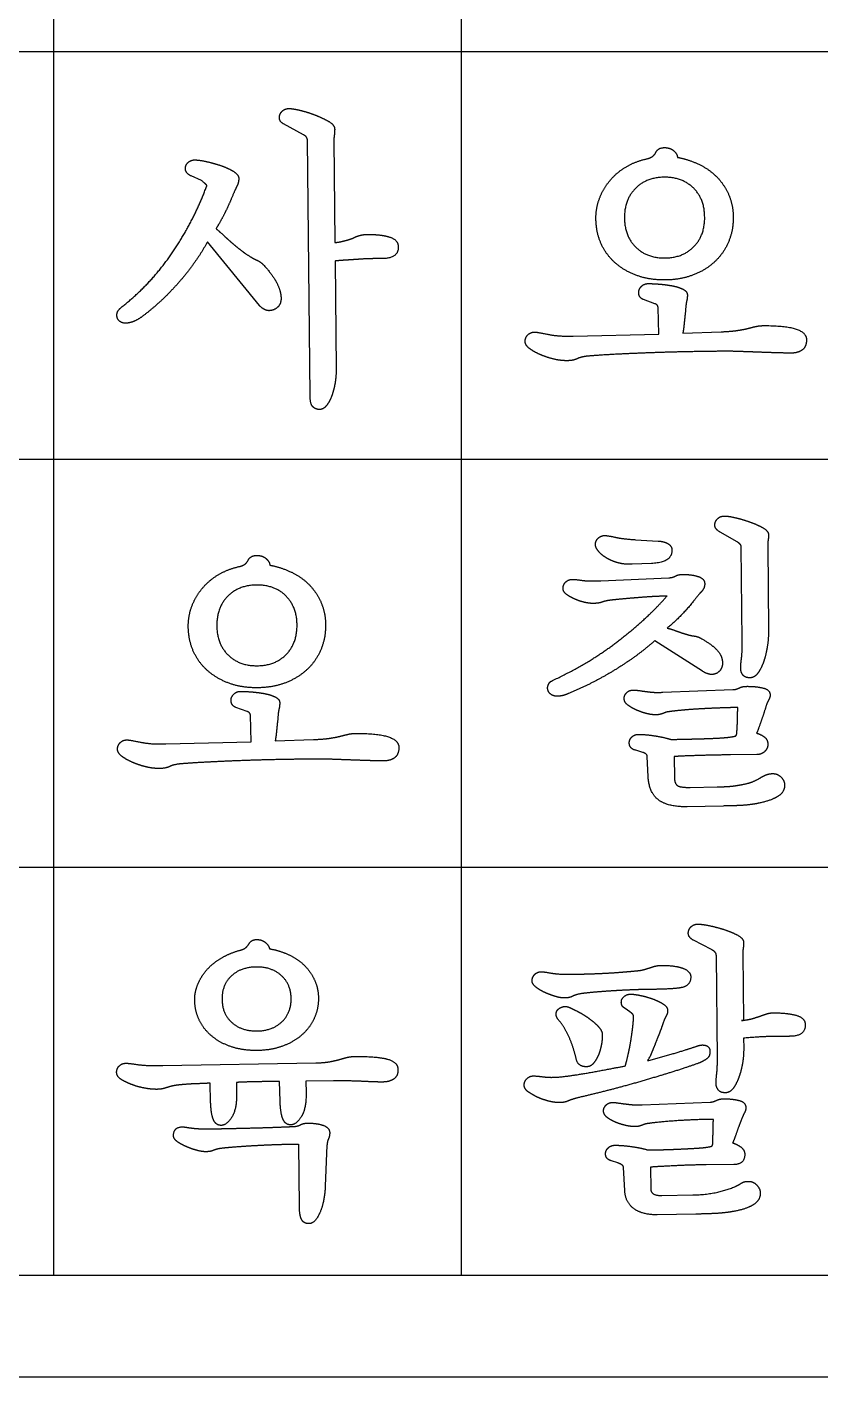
# Model space of a CAD drawing. Header units: millimetres. Extents: x -5 to 270, y -5 to 125.
# Drawn here: x 58.7 to 97.6, y -5 to 61.2 of the extents above; entities that cross this region are included whole.
import ezdxf

# ---------------------------------------------------------------- set-up
doc = ezdxf.new("R2010")
doc.units = ezdxf.units.MM
doc.layers.get('0').update_dxf_attribs({"linetype": 'CONTINUOUS'})

msp = doc.modelspace()

# ---------------------------------------------------------------- linework, layer by layer
for p, q in [((60, 120), (60, 0)), ((80, 120), (80, 0)), ((0, 60), (120, 60)), ((72.27, 55.923), (71.281, 56.455)), ((72.587, 43.13), (72.461, 55.655)), ((73.756, 55.652), (73.806, 50.633)), ((67.265, 53.677), (66.75, 53.906)), ((70.101, 47.547), (67.557, 50.679)), ((73.815, 49.733), (73.868, 44.447)), ((89.5, 47.639), (88.944, 47.841)), ((89.702, 46.152), (89.659, 47.458)), ((91.026, 47.531), (90.985, 47.105)), ((85.504, 46.05), (89.702, 46.152)), ((90.875, 46.199), (92.762, 46.262)), ((120, 40), (0, 40)), ((93.547, 35.952), (92.706, 36.433)), ((88.553, 36.066), (89.661, 35.999)), ((93.792, 31.11), (93.745, 35.715)), ((95.04, 35.743), (95.081, 31.653)), ((89.334, 34.901), (88.394, 34.86)), ((86.847, 34.054), (90.191, 34.196)), ((91.845, 29.613), (89.5, 31.111)), ((89.888, 28.582), (93.331, 28.711)), ((69.5, 27.639), (68.944, 27.841)), ((69.702, 26.152), (69.659, 27.458)), ((71.026, 27.531), (70.985, 27.105)), ((65.504, 26.05), (69.702, 26.152)), ((70.875, 26.199), (72.762, 26.262)), ((88.91, 25.634), (88.573, 25.736)), ((89.173, 24.449), (89.133, 25.419)), ((90.458, 25.43), (90.469, 24.376)), ((94.503, 25.524), (93.214, 25.511)), ((91.232, 23.915), (92.562, 23.942)), ((92.86, 23.004), (91.089, 22.97)), ((0, 20), (120, 20)), ((92.285, 15.961), (91.408, 16.418)), ((92.572, 10.607), (92.521, 15.671)), ((93.815, 15.76), (93.848, 12.489)), ((88.281, 12.909), (88.05, 13.068)), ((93.848, 12.489), (93.762, 12.484)), ((93.857, 11.619), (93.862, 11.124)), ((89.165, 10.507), (90.353, 10.844)), ((65.36, 10.27), (72.876, 10.406)), ((67.707, 8.503), (67.685, 9.413)), ((68.977, 9.447), (68.983, 8.898)), ((71.096, 9.493), (70.278, 9.485)), ((71.119, 8.533), (71.096, 9.493)), ((73.735, 9.52), (72.388, 9.506)), ((72.388, 9.506), (72.394, 8.93)), ((88.878, 8.356), (92.215, 8.483)), ((72.065, 3.368), (72.035, 6.411)), ((73.418, 6.373), (73.333, 4.356)), ((87.682, 5.499), (87.381, 5.604)), ((93.385, 5.42), (92.021, 5.406)), ((88.028, 4.148), (87.971, 5.271)), ((89.296, 5.294), (89.306, 4.211)), ((89.84, 3.901), (91.371, 3.932)), ((91.514, 2.99), (89.619, 2.956))]:
    msp.add_line(p, q)
for points in [[(-5, 125), (125, 125), (125, -5), (-5, -5)], [(0, 0), (120, 0), (120, 120), (0, 120)]]:
    msp.add_lwpolyline(points, close=True)
for centre, radius, start, end in [((88.473, 11.068), 0.871, 321.37929, 338.36951), ((89.162, 10.517), 0.0108, 141.37929, 285.82363)]:
    msp.add_arc(centre, radius, start, end)
for points in [[(71.085, 56.764), (71.083, 56.939), (71.215, 57.074)], [(71.215, 57.074), (71.347, 57.209), (71.538, 57.211)], [(71.538, 57.211), (71.749, 57.213), (72.12, 57.12)], [(72.12, 57.12), (72.49, 57.027), (72.844, 56.89)], [(71.281, 56.455), (71.087, 56.566), (71.085, 56.764)], [(72.844, 56.89), (73.197, 56.752), (73.495, 56.581)], [(73.495, 56.581), (73.793, 56.41), (73.795, 56.214)], [(72.421, 55.792), (72.382, 55.855), (72.27, 55.923)], [(72.461, 55.655), (72.46, 55.73), (72.421, 55.792)], [(73.776, 55.899), (73.755, 55.762), (73.756, 55.652)], [(73.795, 56.214), (73.797, 56.035), (73.776, 55.899)], [(89.132, 54.75), (89.431, 54.813), (89.551, 55.06)], [(89.551, 55.06), (89.664, 55.291), (89.977, 55.294)], [(89.977, 55.294), (90.249, 55.296), (90.435, 55.134)], [(90.435, 55.134), (90.62, 54.971), (90.607, 54.817)], [(66.47, 54.26), (66.468, 54.439), (66.603, 54.564)], [(66.603, 54.564), (66.737, 54.689), (66.924, 54.691)], [(66.924, 54.691), (67.121, 54.693), (67.467, 54.618)], [(67.467, 54.618), (67.814, 54.543), (68.166, 54.427)], [(68.166, 54.427), (68.517, 54.311), (68.802, 54.145)], [(87.308, 53.688), (87.638, 54.082), (88.106, 54.357)], [(88.106, 54.357), (88.573, 54.633), (89.132, 54.75)], [(90.607, 54.817), (91.096, 54.735), (91.62, 54.496)], [(91.62, 54.496), (92.144, 54.256), (92.523, 53.877)], [(66.75, 53.906), (66.472, 54.041), (66.47, 54.26)], [(67.513, 53.457), (67.487, 53.49), (67.265, 53.677)], [(68.802, 54.145), (69.087, 53.98), (69.089, 53.785)], [(69.089, 53.785), (69.091, 53.583), (68.994, 53.392)], [(86.792, 52.811), (86.977, 53.295), (87.308, 53.688)], [(89.961, 53.841), (89.07, 53.832), (88.537, 53.28)], [(91.395, 53.314), (90.849, 53.85), (89.961, 53.841)], [(92.523, 53.877), (92.903, 53.497), (93.123, 52.997)], [(65.823, 50.132), (66.875, 51.675), (67.49, 53.334)], [(67.49, 53.334), (67.54, 53.423), (67.513, 53.457)], [(68.994, 53.392), (68.897, 53.202), (68.721, 52.779)], [(88.537, 53.28), (88.004, 52.729), (88.013, 51.835)], [(91.949, 51.89), (91.94, 52.779), (91.395, 53.314)], [(93.123, 52.997), (93.344, 52.496), (93.35, 51.9)], [(68.721, 52.779), (68.552, 52.37), (68.359, 51.997)], [(86.613, 51.802), (86.608, 52.327), (86.792, 52.811)], [(68.359, 51.997), (68.167, 51.624), (67.977, 51.316)], [(86.874, 50.571), (86.62, 51.13), (86.613, 51.802)], [(88.013, 51.835), (88.022, 50.946), (88.568, 50.411)], [(91.422, 50.44), (91.958, 50.988), (91.949, 51.89)], [(93.35, 51.9), (93.357, 51.234), (93.114, 50.662)], [(67.977, 51.316), (68.085, 51.233), (68.307, 51.026)], [(68.307, 51.026), (68.528, 50.82), (68.713, 50.659)], [(74.704, 50.862), (74.859, 50.942), (75.031, 50.988)], [(75.031, 50.988), (75.203, 51.034), (75.391, 51.036)], [(75.391, 51.036), (75.724, 51.039), (75.986, 51.009)], [(75.986, 51.009), (76.249, 50.98), (76.452, 50.92)], [(67.557, 50.679), (66.993, 49.644), (66.143, 48.676)], [(68.713, 50.659), (68.897, 50.498), (69.097, 50.34)], [(69.097, 50.34), (69.296, 50.183), (69.438, 50.086)], [(73.806, 50.633), (74.052, 50.662), (74.316, 50.732)], [(74.316, 50.732), (74.579, 50.802), (74.704, 50.862)], [(76.917, 50.419), (76.922, 49.861), (76.161, 49.853)], [(76.452, 50.92), (76.913, 50.787), (76.917, 50.419)], [(87.587, 49.618), (87.129, 50.011), (86.874, 50.571)], [(88.568, 50.411), (89.113, 49.875), (90.001, 49.884)], [(90.001, 49.884), (90.886, 49.893), (91.422, 50.44)], [(93.114, 50.662), (92.87, 50.089), (92.417, 49.676)], [(63.331, 47.463), (64.771, 48.589), (65.823, 50.132)], [(69.438, 50.086), (69.738, 49.88), (69.951, 49.788)], [(69.951, 49.788), (70.164, 49.695), (70.304, 49.542)], [(74.499, 49.785), (74.135, 49.763), (73.815, 49.733)], [(75.134, 49.828), (74.864, 49.807), (74.499, 49.785)], [(75.732, 49.849), (75.484, 49.846), (75.134, 49.828)], [(76.161, 49.853), (75.979, 49.851), (75.732, 49.849)], [(92.417, 49.676), (91.964, 49.263), (91.352, 49.036)], [(70.304, 49.542), (70.753, 49.055), (70.957, 48.656)], [(88.655, 49.01), (88.045, 49.225), (87.587, 49.618)], [(90.012, 48.802), (89.266, 48.795), (88.655, 49.01)], [(91.352, 49.036), (90.74, 48.81), (90.012, 48.802)], [(66.143, 48.676), (65.292, 47.707), (64.315, 46.983)], [(70.957, 48.656), (71.161, 48.258), (71.165, 47.913)], [(88.711, 48.177), (88.71, 48.352), (88.842, 48.487)], [(88.842, 48.487), (88.974, 48.622), (89.165, 48.624)], [(89.165, 48.624), (89.43, 48.626), (89.756, 48.598)], [(89.756, 48.598), (90.082, 48.569), (90.363, 48.516)], [(90.363, 48.516), (90.644, 48.463), (90.871, 48.357)], [(90.871, 48.357), (91.097, 48.251), (91.099, 48.064)], [(71.165, 47.913), (71.168, 47.613), (70.984, 47.456)], [(88.944, 47.841), (88.714, 47.934), (88.711, 48.177)], [(91.07, 47.793), (91.039, 47.672), (91.026, 47.531)], [(91.099, 48.064), (91.101, 47.914), (91.07, 47.793)], [(63.223, 46.797), (63.102, 46.919), (63.11, 47.104)], [(63.11, 47.104), (63.117, 47.288), (63.331, 47.463)], [(70.347, 47.355), (70.237, 47.413), (70.101, 47.547)], [(70.577, 47.297), (70.457, 47.296), (70.347, 47.355)], [(70.984, 47.456), (70.8, 47.299), (70.577, 47.297)], [(89.659, 47.458), (89.657, 47.588), (89.5, 47.639)], [(90.985, 47.105), (90.955, 46.795), (90.929, 46.546)], [(63.712, 46.702), (63.408, 46.634), (63.223, 46.797)], [(64.315, 46.983), (64.017, 46.77), (63.712, 46.702)], [(90.929, 46.546), (90.902, 46.298), (90.875, 46.199)], [(93.552, 46.327), (93.862, 46.373), (94.052, 46.422)], [(94.052, 46.422), (94.241, 46.472), (94.427, 46.516)], [(94.427, 46.516), (94.612, 46.561), (94.811, 46.563)], [(94.811, 46.563), (96.937, 46.584), (96.944, 45.882)], [(83.14, 45.796), (83.138, 45.974), (83.27, 46.108)], [(83.372, 45.428), (83.142, 45.593), (83.14, 45.796)], [(83.27, 46.108), (83.403, 46.243), (83.594, 46.245)], [(83.594, 46.245), (83.744, 46.247), (84.257, 46.137)], [(84.257, 46.137), (84.77, 46.027), (85.504, 46.05)], [(92.762, 46.262), (93.241, 46.281), (93.552, 46.327)], [(96.944, 45.882), (96.947, 45.526), (96.738, 45.373)], [(83.901, 45.135), (83.601, 45.263), (83.372, 45.428)], [(84.541, 44.923), (84.2, 45.007), (83.901, 45.135)], [(86.239, 45.07), (85.893, 45.038), (85.702, 44.942)], [(87.679, 45.162), (86.881, 45.123), (86.239, 45.07)], [(89.354, 45.233), (88.476, 45.201), (87.679, 45.162)], [(91.133, 45.282), (90.232, 45.265), (89.354, 45.233)], [(92.852, 45.307), (92.034, 45.298), (91.133, 45.282)], [(93.71, 45.292), (93.211, 45.31), (92.852, 45.307)], [(94.701, 45.256), (94.209, 45.274), (93.71, 45.292)], [(95.604, 45.226), (95.194, 45.237), (94.701, 45.256)], [(96.219, 45.217), (96.015, 45.215), (95.604, 45.226)], [(96.738, 45.373), (96.529, 45.22), (96.219, 45.217)], [(73.868, 44.447), (73.872, 44.045), (73.804, 43.691)], [(85.2, 44.843), (84.882, 44.84), (84.541, 44.923)], [(85.702, 44.942), (85.51, 44.846), (85.2, 44.843)], [(72.727, 42.581), (72.591, 42.714), (72.587, 43.13)], [(73.632, 43.068), (73.53, 42.8), (73.378, 42.625)], [(73.804, 43.691), (73.735, 43.336), (73.632, 43.068)], [(73.067, 42.449), (72.863, 42.447), (72.727, 42.581)], [(73.378, 42.625), (73.226, 42.451), (73.067, 42.449)], [(92.446, 36.778), (92.444, 36.953), (92.576, 37.088)], [(92.576, 37.088), (92.708, 37.222), (92.899, 37.224)], [(92.899, 37.224), (93.115, 37.226), (93.462, 37.143)], [(93.462, 37.143), (93.81, 37.061), (94.154, 36.939)], [(92.706, 36.433), (92.448, 36.58), (92.446, 36.778)], [(94.154, 36.939), (94.499, 36.818), (94.788, 36.659)], [(94.788, 36.659), (95.078, 36.5), (95.08, 36.304)], [(86.587, 35.824), (86.586, 35.999), (86.718, 36.133)], [(86.737, 35.497), (86.589, 35.677), (86.587, 35.824)], [(86.718, 36.133), (86.85, 36.267), (87.041, 36.269)], [(87.041, 36.269), (87.177, 36.27), (87.557, 36.186)], [(87.557, 36.186), (87.937, 36.101), (88.553, 36.066)], [(89.661, 35.999), (89.946, 35.984), (90.143, 35.873)], [(90.143, 35.873), (90.339, 35.762), (90.341, 35.551)], [(93.7, 35.832), (93.655, 35.885), (93.547, 35.952)], [(93.745, 35.715), (93.745, 35.778), (93.7, 35.832)], [(95.06, 36.034), (95.038, 35.898), (95.04, 35.743)], [(95.08, 36.304), (95.081, 36.171), (95.06, 36.034)], [(69.551, 35.06), (69.664, 35.291), (69.977, 35.294)], [(69.977, 35.294), (70.249, 35.296), (70.435, 35.134)], [(70.435, 35.134), (70.62, 34.971), (70.607, 34.817)], [(87.127, 35.172), (86.885, 35.317), (86.737, 35.497)], [(87.684, 34.934), (87.369, 35.026), (87.127, 35.172)], [(90.341, 35.551), (90.347, 34.929), (89.334, 34.901)], [(68.106, 34.357), (68.573, 34.633), (69.132, 34.75)], [(69.132, 34.75), (69.431, 34.813), (69.551, 35.06)], [(70.607, 34.817), (71.096, 34.735), (71.62, 34.496)], [(71.62, 34.496), (72.144, 34.256), (72.523, 33.877)], [(88.394, 34.86), (88, 34.842), (87.684, 34.934)], [(67.308, 33.688), (67.638, 34.082), (68.106, 34.357)], [(69.961, 33.841), (69.07, 33.832), (68.537, 33.28)], [(71.395, 33.314), (70.849, 33.85), (69.961, 33.841)], [(72.523, 33.877), (72.903, 33.497), (73.123, 32.997)], [(85.002, 33.671), (85, 33.866), (85.134, 33.991)], [(85.134, 33.991), (85.268, 34.117), (85.455, 34.118)], [(85.455, 34.118), (85.584, 34.12), (85.943, 34.07)], [(85.943, 34.07), (86.303, 34.02), (86.847, 34.054)], [(90.191, 34.196), (90.403, 34.211), (90.52, 34.284)], [(90.52, 34.284), (90.637, 34.357), (90.866, 34.36)], [(90.866, 34.36), (91.294, 34.364), (91.621, 34.262)], [(91.621, 34.262), (91.947, 34.16), (91.95, 33.913)], [(91.95, 33.913), (91.952, 33.682), (91.789, 33.515)], [(66.792, 32.811), (66.977, 33.295), (67.308, 33.688)], [(68.537, 33.28), (68.004, 32.729), (68.013, 31.835)], [(71.949, 31.89), (71.94, 32.779), (71.395, 33.314)], [(85.181, 33.374), (85.003, 33.5), (85.002, 33.671)], [(85.564, 33.157), (85.359, 33.249), (85.181, 33.374)], [(86.015, 33.001), (85.768, 33.065), (85.564, 33.157)], [(87.933, 33.158), (87.526, 33.122), (87.258, 33.087)], [(87.757, 31.132), (89.188, 32.245), (90.1, 33.301)], [(88.745, 33.227), (88.341, 33.194), (87.933, 33.158)], [(89.553, 33.28), (89.15, 33.261), (88.745, 33.227)], [(90.1, 33.301), (89.956, 33.3), (89.553, 33.28)], [(91.789, 33.515), (91.626, 33.348), (91.387, 33.033)], [(66.613, 31.802), (66.608, 32.327), (66.792, 32.811)], [(73.123, 32.997), (73.344, 32.496), (73.35, 31.9)], [(86.483, 32.94), (86.263, 32.938), (86.015, 33.001)], [(86.899, 32.999), (86.753, 32.943), (86.483, 32.94)], [(87.258, 33.087), (87.044, 33.056), (86.899, 32.999)], [(91.387, 33.033), (90.789, 32.283), (90.107, 31.726)], [(66.874, 30.571), (66.62, 31.13), (66.613, 31.802)], [(68.013, 31.835), (68.022, 30.946), (68.568, 30.411)], [(71.422, 30.44), (71.958, 30.988), (71.949, 31.89)], [(73.35, 31.9), (73.357, 31.234), (73.114, 30.662)], [(84.426, 29.13), (86.325, 30.019), (87.757, 31.132)], [(90.107, 31.726), (90.266, 31.699), (90.524, 31.602)], [(90.524, 31.602), (90.783, 31.505), (91.068, 31.418)], [(91.068, 31.418), (91.28, 31.358), (91.425, 31.343)], [(91.425, 31.343), (91.569, 31.329), (91.766, 31.231)], [(91.766, 31.231), (92.271, 30.947), (92.545, 30.662)], [(95.081, 31.653), (95.085, 31.216), (95.018, 30.806)], [(67.587, 29.618), (67.129, 30.011), (66.874, 30.571)], [(73.114, 30.662), (72.87, 30.089), (72.417, 29.676)], [(89.5, 31.111), (88.635, 30.346), (87.546, 29.679)], [(92.545, 30.662), (92.819, 30.376), (92.823, 30.026)], [(93.755, 30.243), (93.797, 30.554), (93.792, 31.11)], [(95.018, 30.806), (94.952, 30.395), (94.836, 30.068)], [(68.568, 30.411), (69.113, 29.875), (70.001, 29.884)], [(70.001, 29.884), (70.886, 29.893), (71.422, 30.44)], [(92.823, 30.026), (92.825, 29.784), (92.677, 29.622)], [(93.715, 29.745), (93.713, 29.932), (93.755, 30.243)], [(94.836, 30.068), (94.72, 29.741), (94.555, 29.518)], [(68.655, 29.01), (68.045, 29.225), (67.587, 29.618)], [(72.417, 29.676), (71.964, 29.263), (71.352, 29.036)], [(87.546, 29.679), (86.457, 29.012), (85.274, 28.522)], [(92.28, 29.456), (92.096, 29.455), (91.845, 29.613)], [(92.677, 29.622), (92.528, 29.459), (92.28, 29.456)], [(93.823, 29.429), (93.716, 29.569), (93.715, 29.745)], [(94.177, 29.292), (93.93, 29.29), (93.823, 29.429)], [(94.555, 29.518), (94.391, 29.295), (94.177, 29.292)], [(70.012, 28.802), (69.266, 28.795), (68.655, 29.01)], [(68.711, 28.177), (68.71, 28.352), (68.842, 28.487)], [(68.842, 28.487), (68.974, 28.622), (69.165, 28.624)], [(69.165, 28.624), (69.43, 28.626), (69.756, 28.598)], [(69.756, 28.598), (70.082, 28.569), (70.363, 28.516)], [(71.352, 29.036), (70.74, 28.81), (70.012, 28.802)], [(70.363, 28.516), (70.644, 28.463), (70.871, 28.357)], [(84.331, 28.549), (84.202, 28.724), (84.261, 28.904)], [(84.261, 28.904), (84.319, 29.083), (84.426, 29.13)], [(84.752, 28.388), (84.486, 28.377), (84.331, 28.549)], [(85.274, 28.522), (85.017, 28.399), (84.752, 28.388)], [(87.998, 28.276), (87.996, 28.436), (88.121, 28.563)], [(88.121, 28.563), (88.245, 28.689), (88.451, 28.691)], [(88.451, 28.691), (88.568, 28.693), (88.874, 28.645)], [(88.874, 28.645), (89.092, 28.616), (89.323, 28.59)], [(89.323, 28.59), (89.555, 28.565), (89.888, 28.582)], [(93.331, 28.711), (93.43, 28.713), (93.494, 28.735)], [(93.494, 28.735), (93.558, 28.758), (93.635, 28.79)], [(93.635, 28.79), (93.71, 28.829), (93.8, 28.851)], [(93.8, 28.851), (93.891, 28.872), (94.014, 28.873)], [(94.014, 28.873), (94.423, 28.878), (94.79, 28.797)], [(94.79, 28.797), (95.156, 28.716), (95.159, 28.443)], [(68.944, 27.841), (68.714, 27.934), (68.711, 28.177)], [(70.871, 28.357), (71.097, 28.251), (71.099, 28.064)], [(71.099, 28.064), (71.101, 27.914), (71.07, 27.793)], [(88.2, 27.936), (88, 28.075), (87.998, 28.276)], [(88.627, 27.699), (88.4, 27.798), (88.2, 27.936)], [(92.641, 27.809), (92.118, 27.789), (91.656, 27.762)], [(93.567, 27.833), (93.163, 27.829), (92.641, 27.809)], [(93.558, 27.224), (93.569, 27.599), (93.567, 27.833)], [(94.981, 27.967), (94.843, 27.52), (94.7, 27.115)], [(95.019, 28.073), (94.999, 28.032), (94.981, 27.967)], [(95.068, 28.173), (95.039, 28.114), (95.019, 28.073)], [(95.159, 28.443), (95.16, 28.324), (95.068, 28.173)], [(69.659, 27.458), (69.657, 27.588), (69.5, 27.639)], [(71.07, 27.793), (71.039, 27.672), (71.026, 27.531)], [(89.112, 27.536), (88.854, 27.6), (88.627, 27.699)], [(89.525, 27.474), (89.369, 27.473), (89.112, 27.536)], [(89.777, 27.503), (89.683, 27.476), (89.525, 27.474)], [(90.02, 27.587), (89.871, 27.529), (89.777, 27.503)], [(90.253, 27.635), (90.083, 27.619), (90.02, 27.587)], [(90.836, 27.701), (90.477, 27.667), (90.253, 27.635)], [(91.656, 27.762), (91.194, 27.734), (90.836, 27.701)], [(93.521, 26.546), (93.547, 26.85), (93.558, 27.224)], [(70.929, 26.546), (70.902, 26.298), (70.875, 26.199)], [(70.985, 27.105), (70.955, 26.795), (70.929, 26.546)], [(74.052, 26.422), (74.241, 26.472), (74.427, 26.516)], [(74.427, 26.516), (74.612, 26.561), (74.811, 26.563)], [(74.811, 26.563), (76.937, 26.584), (76.944, 25.882)], [(88.379, 26.39), (88.513, 26.515), (88.701, 26.517)], [(88.701, 26.517), (88.999, 26.52), (89.454, 26.453)], [(93.471, 26.446), (93.512, 26.477), (93.521, 26.546)], [(94.7, 27.115), (94.557, 26.71), (94.495, 26.576)], [(94.495, 26.576), (94.64, 26.546), (94.842, 26.415)], [(63.14, 25.796), (63.138, 25.974), (63.27, 26.108)], [(63.27, 26.108), (63.403, 26.243), (63.594, 26.245)], [(63.594, 26.245), (63.744, 26.247), (64.257, 26.137)], [(64.257, 26.137), (64.77, 26.027), (65.504, 26.05)], [(72.762, 26.262), (73.241, 26.281), (73.552, 26.327)], [(73.552, 26.327), (73.862, 26.373), (74.052, 26.422)], [(76.944, 25.882), (76.947, 25.526), (76.738, 25.373)], [(88.247, 26.1), (88.245, 26.264), (88.379, 26.39)], [(88.573, 25.736), (88.25, 25.81), (88.247, 26.1)], [(89.454, 26.453), (89.909, 26.385), (90.29, 26.27)], [(90.29, 26.27), (90.808, 26.275), (91.178, 26.286)], [(91.178, 26.286), (91.549, 26.296), (91.942, 26.307)], [(91.942, 26.307), (92.335, 26.319), (92.657, 26.337)], [(92.657, 26.337), (92.979, 26.355), (93.202, 26.387)], [(93.202, 26.387), (93.43, 26.416), (93.471, 26.446)], [(94.842, 26.415), (95.044, 26.283), (95.046, 26.048)], [(95.046, 26.048), (95.049, 25.811), (94.888, 25.669)], [(63.372, 25.428), (63.142, 25.593), (63.14, 25.796)], [(63.901, 25.135), (63.601, 25.263), (63.372, 25.428)], [(67.679, 25.162), (66.881, 25.123), (66.239, 25.07)], [(69.354, 25.233), (68.476, 25.201), (67.679, 25.162)], [(71.133, 25.282), (70.232, 25.265), (69.354, 25.233)], [(72.852, 25.307), (72.034, 25.298), (71.133, 25.282)], [(73.71, 25.292), (73.211, 25.31), (72.852, 25.307)], [(74.701, 25.256), (74.209, 25.274), (73.71, 25.292)], [(75.604, 25.226), (75.194, 25.237), (74.701, 25.256)], [(76.219, 25.217), (76.015, 25.215), (75.604, 25.226)], [(76.738, 25.373), (76.529, 25.22), (76.219, 25.217)], [(89.133, 25.419), (89.132, 25.567), (88.91, 25.634)], [(91.642, 25.48), (90.887, 25.457), (90.458, 25.43)], [(93.214, 25.511), (92.398, 25.503), (91.642, 25.48)], [(94.888, 25.669), (94.727, 25.526), (94.503, 25.524)], [(64.541, 24.923), (64.2, 25.007), (63.901, 25.135)], [(65.2, 24.843), (64.882, 24.84), (64.541, 24.923)], [(65.702, 24.942), (65.51, 24.846), (65.2, 24.843)], [(66.239, 25.07), (65.893, 25.038), (65.702, 24.942)], [(94.629, 24.355), (94.797, 24.461), (94.941, 24.526)], [(94.941, 24.526), (95.086, 24.591), (95.286, 24.593)], [(95.286, 24.593), (95.52, 24.595), (95.694, 24.424)], [(89.692, 23.296), (89.215, 23.645), (89.173, 24.449)], [(90.469, 24.376), (90.472, 24.105), (90.61, 24.008)], [(90.61, 24.008), (90.748, 23.91), (91.232, 23.915)], [(92.562, 23.942), (92.929, 23.947), (93.218, 23.971)], [(93.218, 23.971), (93.507, 23.995), (93.88, 24.078)], [(93.88, 24.078), (94.291, 24.151), (94.629, 24.355)], [(95.87, 24.035), (95.874, 23.693), (95.554, 23.485)], [(95.694, 24.424), (95.868, 24.253), (95.87, 24.035)], [(91.089, 22.97), (90.168, 22.946), (89.692, 23.296)], [(95.554, 23.485), (95.235, 23.277), (94.616, 23.145)], [(93.823, 23.036), (93.4, 23.009), (92.86, 23.004)], [(94.616, 23.145), (94.246, 23.064), (93.823, 23.036)], [(91.145, 16.764), (91.144, 16.94), (91.276, 17.075)], [(91.408, 16.418), (91.148, 16.545), (91.145, 16.764)], [(91.276, 17.075), (91.408, 17.209), (91.599, 17.211)], [(91.599, 17.211), (91.807, 17.213), (92.172, 17.138)], [(92.172, 17.138), (92.537, 17.062), (92.889, 16.949)], [(92.889, 16.949), (93.242, 16.835), (93.547, 16.678)], [(93.547, 16.678), (93.853, 16.52), (93.855, 16.322)], [(68.261, 15.562), (68.684, 15.808), (69.189, 15.94)], [(69.189, 15.94), (69.333, 15.977), (69.43, 16.057)], [(69.43, 16.057), (69.526, 16.138), (69.592, 16.244)], [(69.592, 16.244), (69.703, 16.45), (69.966, 16.453)], [(69.966, 16.453), (70.24, 16.456), (70.417, 16.292)], [(70.417, 16.292), (70.593, 16.129), (70.595, 15.998)], [(70.595, 15.998), (71.017, 15.942), (71.481, 15.739)], [(92.48, 15.809), (92.441, 15.872), (92.285, 15.961)], [(93.835, 16.006), (93.814, 15.87), (93.815, 15.76)], [(93.855, 16.322), (93.856, 16.143), (93.835, 16.006)], [(67.547, 14.996), (67.837, 15.317), (68.261, 15.562)], [(71.481, 15.739), (71.945, 15.537), (72.28, 15.216)], [(92.521, 15.671), (92.52, 15.746), (92.48, 15.809)], [(67.091, 14.286), (67.257, 14.675), (67.547, 14.996)], [(68.727, 14.667), (68.262, 14.235), (68.269, 13.53)], [(69.949, 15.108), (69.192, 15.1), (68.727, 14.667)], [(71.178, 14.691), (70.703, 15.116), (69.949, 15.108)], [(71.66, 13.564), (71.652, 14.266), (71.178, 14.691)], [(72.28, 15.216), (72.615, 14.895), (72.805, 14.476)], [(83.481, 14.428), (83.48, 14.6), (83.602, 14.736)], [(83.602, 14.736), (83.724, 14.873), (83.935, 14.875)], [(83.935, 14.875), (84.047, 14.876), (84.404, 14.811)], [(84.404, 14.811), (84.761, 14.747), (85.316, 14.752)], [(85.316, 14.752), (85.748, 14.757), (86.112, 14.767)], [(86.112, 14.767), (86.476, 14.777), (86.925, 14.797)], [(86.925, 14.797), (87.373, 14.817), (87.808, 14.852)], [(87.808, 14.852), (88.243, 14.886), (88.598, 14.921)], [(88.598, 14.921), (88.829, 14.939), (88.993, 14.988)], [(88.993, 14.988), (89.157, 15.038), (89.266, 15.074)], [(89.266, 15.074), (89.375, 15.11), (89.503, 15.146)], [(89.503, 15.146), (89.631, 15.182), (89.8, 15.184)], [(89.8, 15.184), (90.491, 15.191), (90.876, 15.048)], [(91.264, 14.634), (91.268, 14.186), (90.809, 14.097)], [(90.876, 15.048), (91.261, 14.906), (91.264, 14.634)], [(66.929, 13.489), (66.925, 13.896), (67.091, 14.286)], [(72.805, 14.476), (72.995, 14.058), (72.999, 13.596)], [(83.682, 14.111), (83.483, 14.259), (83.481, 14.428)], [(84.126, 13.851), (83.88, 13.963), (83.682, 14.111)], [(87.332, 13.93), (86.907, 13.903), (86.525, 13.869)], [(88.18, 13.977), (87.757, 13.958), (87.332, 13.93)], [(88.902, 14), (88.603, 13.997), (88.18, 13.977)], [(90.033, 14.027), (89.493, 14.006), (88.902, 14)], [(90.809, 14.097), (90.573, 14.048), (90.033, 14.027)], [(67.166, 12.474), (66.935, 12.933), (66.929, 13.489)], [(68.269, 13.53), (68.276, 12.811), (68.751, 12.387)], [(71.2, 12.413), (71.667, 12.848), (71.66, 13.564)], [(72.999, 13.596), (73.005, 13.047), (72.782, 12.572)], [(84.621, 13.664), (84.372, 13.739), (84.126, 13.851)], [(85.07, 13.59), (84.87, 13.588), (84.621, 13.664)], [(85.47, 13.674), (85.323, 13.593), (85.07, 13.59)], [(85.902, 13.801), (85.617, 13.755), (85.47, 13.674)], [(86.525, 13.869), (86.143, 13.834), (85.902, 13.801)], [(87.859, 13.377), (87.857, 13.543), (87.994, 13.659)], [(87.925, 13.17), (87.86, 13.233), (87.859, 13.377)], [(87.994, 13.659), (88.131, 13.776), (88.312, 13.778)], [(88.312, 13.778), (88.475, 13.779), (88.775, 13.718)], [(88.775, 13.718), (89.075, 13.656), (89.359, 13.557)], [(89.359, 13.557), (89.644, 13.458), (89.885, 13.313)], [(89.885, 13.313), (90.126, 13.168), (90.128, 12.976)], [(84.762, 12.531), (84.651, 12.67), (84.66, 12.811)], [(84.66, 12.811), (84.668, 12.952), (84.763, 13.037)], [(84.763, 13.037), (84.857, 13.121), (85.002, 13.16)], [(85.002, 13.16), (85.148, 13.199), (85.301, 13.127)], [(85.301, 13.127), (85.558, 13.018), (85.831, 12.865)], [(85.831, 12.865), (86.104, 12.713), (86.347, 12.53)], [(88.05, 13.068), (87.991, 13.106), (87.925, 13.17)], [(88.43, 12.78), (88.404, 12.818), (88.281, 12.909)], [(88.425, 12.208), (88.459, 12.506), (88.457, 12.702)], [(88.457, 12.702), (88.456, 12.742), (88.43, 12.78)], [(90.068, 12.729), (90.007, 12.632), (89.933, 12.427)], [(90.128, 12.976), (90.13, 12.827), (90.068, 12.729)], [(93.762, 12.484), (94.083, 12.518), (94.296, 12.58)], [(94.296, 12.58), (94.509, 12.643), (94.666, 12.698)], [(94.666, 12.698), (94.823, 12.752), (94.971, 12.805)], [(94.971, 12.805), (95.12, 12.857), (95.312, 12.859)], [(95.312, 12.859), (95.922, 12.865), (96.401, 12.748)], [(96.401, 12.748), (96.879, 12.631), (96.883, 12.273)], [(67.803, 11.688), (67.397, 12.014), (67.166, 12.474)], [(68.751, 12.387), (69.225, 11.963), (69.98, 11.971)], [(69.98, 11.971), (70.733, 11.978), (71.2, 12.413)], [(72.782, 12.572), (72.558, 12.096), (72.159, 11.754)], [(85.297, 11.659), (85.074, 12.166), (84.762, 12.531)], [(86.347, 12.53), (86.591, 12.347), (86.757, 12.159)], [(86.757, 12.159), (86.924, 11.97), (86.925, 11.789)], [(88.334, 11.541), (88.392, 11.91), (88.425, 12.208)], [(89.933, 12.427), (89.847, 12.161), (89.738, 11.886)], [(96.883, 12.273), (96.888, 11.715), (96.142, 11.708)], [(68.768, 11.183), (68.209, 11.361), (67.803, 11.688)], [(72.159, 11.754), (71.76, 11.411), (71.207, 11.215)], [(85.636, 10.635), (85.52, 11.152), (85.297, 11.659)], [(86.881, 11.292), (86.834, 11.026), (86.738, 10.796)], [(86.925, 11.789), (86.928, 11.558), (86.881, 11.292)], [(88.197, 10.825), (88.275, 11.171), (88.334, 11.541)], [(89.511, 11.313), (89.393, 11.017), (89.283, 10.747)], [(89.738, 11.886), (89.629, 11.61), (89.511, 11.313)], [(91.537, 11.216), (91.785, 11.317), (91.982, 11.266)], [(91.982, 11.266), (92.179, 11.214), (92.206, 11.011)], [(95.275, 11.699), (94.727, 11.694), (93.857, 11.619)], [(96.142, 11.708), (95.824, 11.705), (95.275, 11.699)], [(69.99, 11.012), (69.327, 11.006), (68.768, 11.183)], [(71.207, 11.215), (70.654, 11.019), (69.99, 11.012)], [(74.061, 10.58), (74.278, 10.643), (74.43, 10.681)], [(74.43, 10.681), (74.582, 10.718), (74.769, 10.72)], [(74.769, 10.72), (75.814, 10.731), (76.356, 10.596)], [(76.356, 10.596), (76.898, 10.462), (76.901, 10.07)], [(86.15, 10.216), (85.717, 10.212), (85.636, 10.635)], [(86.738, 10.796), (86.641, 10.565), (86.5, 10.392)], [(88.054, 10.257), (88.119, 10.478), (88.197, 10.825)], [(90.353, 10.844), (91.041, 11.05), (91.537, 11.216)], [(92.057, 10.612), (91.886, 10.477), (91.612, 10.378)], [(92.206, 11.011), (92.228, 10.747), (92.057, 10.612)], [(92.541, 9.873), (92.576, 10.169), (92.572, 10.607)], [(93.862, 11.124), (93.866, 10.723), (93.797, 10.345)], [(63.098, 9.938), (63.096, 10.135), (63.231, 10.261)], [(63.333, 9.587), (63.101, 9.726), (63.098, 9.938)], [(63.231, 10.261), (63.365, 10.387), (63.552, 10.388)], [(63.552, 10.388), (63.684, 10.39), (64.109, 10.326)], [(64.109, 10.326), (64.534, 10.262), (65.36, 10.27)], [(72.876, 10.406), (73.285, 10.412), (73.565, 10.465)], [(73.565, 10.465), (73.845, 10.518), (74.061, 10.58)], [(76.901, 10.07), (76.905, 9.758), (76.694, 9.614)], [(85, 9.733), (85.687, 9.813), (86.525, 9.968)], [(86.5, 10.392), (86.358, 10.218), (86.15, 10.216)], [(86.525, 9.968), (87.363, 10.122), (88.054, 10.257)], [(90.287, 9.937), (89.574, 9.716), (88.759, 9.48)], [(91.612, 10.378), (91, 10.157), (90.287, 9.937)], [(93.797, 10.345), (93.729, 9.966), (93.612, 9.661)], [(63.852, 9.338), (63.566, 9.448), (63.333, 9.587)], [(64.471, 9.166), (64.138, 9.228), (63.852, 9.338)], [(65.895, 9.285), (65.735, 9.251), (65.604, 9.208)], [(66.316, 9.338), (66.054, 9.318), (65.895, 9.285)], [(67.066, 9.383), (66.687, 9.372), (66.316, 9.338)], [(67.685, 9.413), (67.446, 9.395), (67.066, 9.383)], [(69.554, 9.47), (69.192, 9.459), (68.977, 9.447)], [(70.278, 9.485), (69.917, 9.481), (69.554, 9.47)], [(75.217, 9.496), (74.634, 9.529), (73.735, 9.52)], [(76.161, 9.467), (75.801, 9.463), (75.217, 9.496)], [(76.694, 9.614), (76.483, 9.47), (76.161, 9.467)], [(83.093, 9.32), (83.091, 9.495), (83.223, 9.63)], [(83.308, 8.972), (83.095, 9.116), (83.093, 9.32)], [(83.223, 9.63), (83.355, 9.764), (83.546, 9.766)], [(83.546, 9.766), (83.687, 9.767), (84.066, 9.718)], [(84.066, 9.718), (84.446, 9.669), (85, 9.733)], [(88.759, 9.48), (87.945, 9.244), (87.205, 9.055)], [(92.508, 9.393), (92.507, 9.577), (92.541, 9.873)], [(92.617, 9.077), (92.51, 9.216), (92.508, 9.393)], [(93.612, 9.661), (93.495, 9.355), (93.339, 9.149)], [(65.081, 9.108), (64.804, 9.105), (64.471, 9.166)], [(65.356, 9.137), (65.238, 9.11), (65.081, 9.108)], [(65.604, 9.208), (65.473, 9.164), (65.356, 9.137)], [(68.983, 8.898), (68.991, 8.107), (68.739, 7.725)], [(72.394, 8.93), (72.402, 8.136), (72.15, 7.752)], [(83.782, 8.708), (83.52, 8.827), (83.308, 8.972)], [(84.325, 8.522), (84.043, 8.589), (83.782, 8.708)], [(85.758, 8.702), (85.428, 8.62), (85.255, 8.54)], [(87.205, 9.055), (86.466, 8.867), (85.758, 8.702)], [(92.518, 8.562), (92.593, 8.601), (92.684, 8.623)], [(92.971, 8.94), (92.724, 8.938), (92.617, 9.077)], [(92.684, 8.623), (92.775, 8.645), (92.898, 8.646)], [(92.898, 8.646), (93.265, 8.649), (93.614, 8.568)], [(93.339, 9.149), (93.183, 8.942), (92.971, 8.94)], [(67.847, 7.614), (67.73, 7.891), (67.707, 8.503)], [(71.259, 7.64), (71.141, 7.918), (71.119, 8.533)], [(84.818, 8.456), (84.607, 8.454), (84.325, 8.522)], [(85.255, 8.54), (85.082, 8.459), (84.818, 8.456)], [(86.987, 8.05), (86.986, 8.21), (87.11, 8.336)], [(87.191, 7.71), (86.989, 7.849), (86.987, 8.05)], [(87.11, 8.336), (87.235, 8.463), (87.441, 8.465)], [(87.441, 8.465), (87.543, 8.466), (87.847, 8.418)], [(87.847, 8.418), (88.064, 8.39), (88.304, 8.364)], [(88.304, 8.364), (88.545, 8.338), (88.878, 8.356)], [(92.215, 8.483), (92.313, 8.485), (92.377, 8.508)], [(92.377, 8.508), (92.441, 8.53), (92.518, 8.562)], [(93.614, 8.568), (93.964, 8.487), (93.967, 8.215)], [(93.907, 7.97), (93.847, 7.855), (93.78, 7.704)], [(93.967, 8.215), (93.968, 8.085), (93.907, 7.97)], [(68.237, 7.341), (67.965, 7.338), (67.847, 7.614)], [(68.739, 7.725), (68.487, 7.343), (68.237, 7.341)], [(70.818, 7.247), (71.386, 7.268), (71.812, 7.287)], [(71.649, 7.366), (71.376, 7.363), (71.259, 7.64)], [(72.15, 7.752), (71.898, 7.368), (71.649, 7.366)], [(71.812, 7.287), (72.008, 7.303), (72.132, 7.376)], [(72.132, 7.376), (72.257, 7.449), (72.467, 7.451)], [(72.467, 7.451), (72.902, 7.456), (73.225, 7.345)], [(73.225, 7.345), (73.549, 7.235), (73.551, 6.975)], [(87.624, 7.477), (87.392, 7.57), (87.191, 7.71)], [(88.104, 7.33), (87.855, 7.384), (87.624, 7.477)], [(88.53, 7.279), (88.352, 7.277), (88.104, 7.33)], [(88.735, 7.303), (88.663, 7.28), (88.53, 7.279)], [(88.933, 7.368), (88.806, 7.327), (88.735, 7.303)], [(89.039, 7.408), (88.999, 7.395), (88.933, 7.368)], [(89.217, 7.437), (89.08, 7.421), (89.039, 7.408)], [(90.539, 7.565), (89.679, 7.504), (89.217, 7.437)], [(92.374, 7.636), (91.399, 7.626), (90.539, 7.565)], [(92.359, 6.951), (92.364, 7.157), (92.369, 7.378)], [(92.369, 7.378), (92.375, 7.6), (92.374, 7.636)], [(93.78, 7.704), (93.644, 7.362), (93.513, 6.981)], [(65.889, 6.836), (65.885, 7.261), (66.328, 7.266)], [(66.101, 6.524), (65.891, 6.663), (65.889, 6.836)], [(66.328, 7.266), (66.4, 7.267), (66.51, 7.249)], [(66.51, 7.249), (66.62, 7.232), (66.763, 7.211)], [(66.763, 7.211), (66.907, 7.191), (67.107, 7.179)], [(67.107, 7.179), (67.308, 7.168), (67.663, 7.171)], [(67.663, 7.171), (68.189, 7.176), (68.645, 7.188)], [(68.645, 7.188), (69.101, 7.199), (69.676, 7.212)], [(69.676, 7.212), (70.251, 7.226), (70.818, 7.247)], [(73.491, 6.681), (73.43, 6.539), (73.418, 6.373)], [(73.551, 6.975), (73.553, 6.823), (73.491, 6.681)], [(92.347, 6.595), (92.353, 6.746), (92.359, 6.951)], [(93.513, 6.981), (93.383, 6.599), (93.317, 6.482)], [(66.55, 6.284), (66.312, 6.384), (66.101, 6.524)], [(67.044, 6.114), (66.789, 6.183), (66.55, 6.284)], [(67.477, 6.047), (67.299, 6.045), (67.044, 6.114)], [(67.863, 6.121), (67.693, 6.049), (67.477, 6.047)], [(68.309, 6.222), (68.032, 6.192), (67.863, 6.121)], [(69.13, 6.292), (68.641, 6.257), (68.309, 6.222)], [(70.164, 6.355), (69.62, 6.326), (69.13, 6.292)], [(71.244, 6.396), (70.708, 6.383), (70.164, 6.355)], [(72.035, 6.411), (71.78, 6.409), (71.244, 6.396)], [(87.084, 5.95), (87.083, 6.114), (87.217, 6.239)], [(87.217, 6.239), (87.351, 6.364), (87.538, 6.366)], [(87.538, 6.366), (87.829, 6.369), (88.304, 6.309)], [(88.304, 6.309), (88.779, 6.25), (89.158, 6.135)], [(89.158, 6.135), (89.611, 6.14), (89.967, 6.15)], [(89.967, 6.15), (90.323, 6.16), (90.724, 6.179)], [(90.724, 6.179), (91.126, 6.198), (91.463, 6.216)], [(91.463, 6.216), (91.801, 6.234), (92.023, 6.266)], [(92.023, 6.266), (92.252, 6.296), (92.293, 6.326)], [(92.293, 6.326), (92.334, 6.357), (92.341, 6.413)], [(92.341, 6.413), (92.341, 6.445), (92.347, 6.595)], [(93.317, 6.482), (93.441, 6.458), (93.676, 6.311)], [(93.676, 6.311), (93.911, 6.164), (93.914, 5.928)], [(87.381, 5.604), (87.087, 5.675), (87.084, 5.95)], [(87.971, 5.271), (87.969, 5.406), (87.682, 5.499)], [(90.473, 5.36), (89.724, 5.322), (89.296, 5.294)], [(92.021, 5.406), (91.222, 5.398), (90.473, 5.36)], [(93.914, 5.928), (93.919, 5.426), (93.385, 5.42)], [(73.333, 4.356), (73.293, 3.552), (73.06, 3.038)], [(88.466, 3.262), (88.05, 3.575), (88.028, 4.148)], [(89.306, 4.211), (89.31, 3.895), (89.84, 3.901)], [(91.371, 3.932), (92.516, 3.943), (93.426, 4.334)], [(93.426, 4.334), (93.614, 4.417), (93.743, 4.505)], [(93.743, 4.505), (93.873, 4.594), (94.091, 4.596)], [(94.091, 4.596), (94.326, 4.598), (94.5, 4.417)], [(94.676, 4.023), (94.679, 3.681), (94.362, 3.466)], [(94.5, 4.417), (94.674, 4.237), (94.676, 4.023)], [(72.179, 2.71), (72.07, 2.902), (72.065, 3.368)], [(94.362, 3.466), (94.044, 3.251), (93.461, 3.14)], [(72.547, 2.521), (72.288, 2.519), (72.179, 2.71)], [(73.06, 3.038), (72.826, 2.524), (72.547, 2.521)], [(89.619, 2.956), (88.881, 2.948), (88.466, 3.262)], [(92.534, 3.023), (92.05, 2.996), (91.514, 2.99)], [(93.461, 3.14), (93.019, 3.051), (92.534, 3.023)]]:
    msp.add_open_spline(points, degree=2)

doc.saveas('drawing.dxf')
